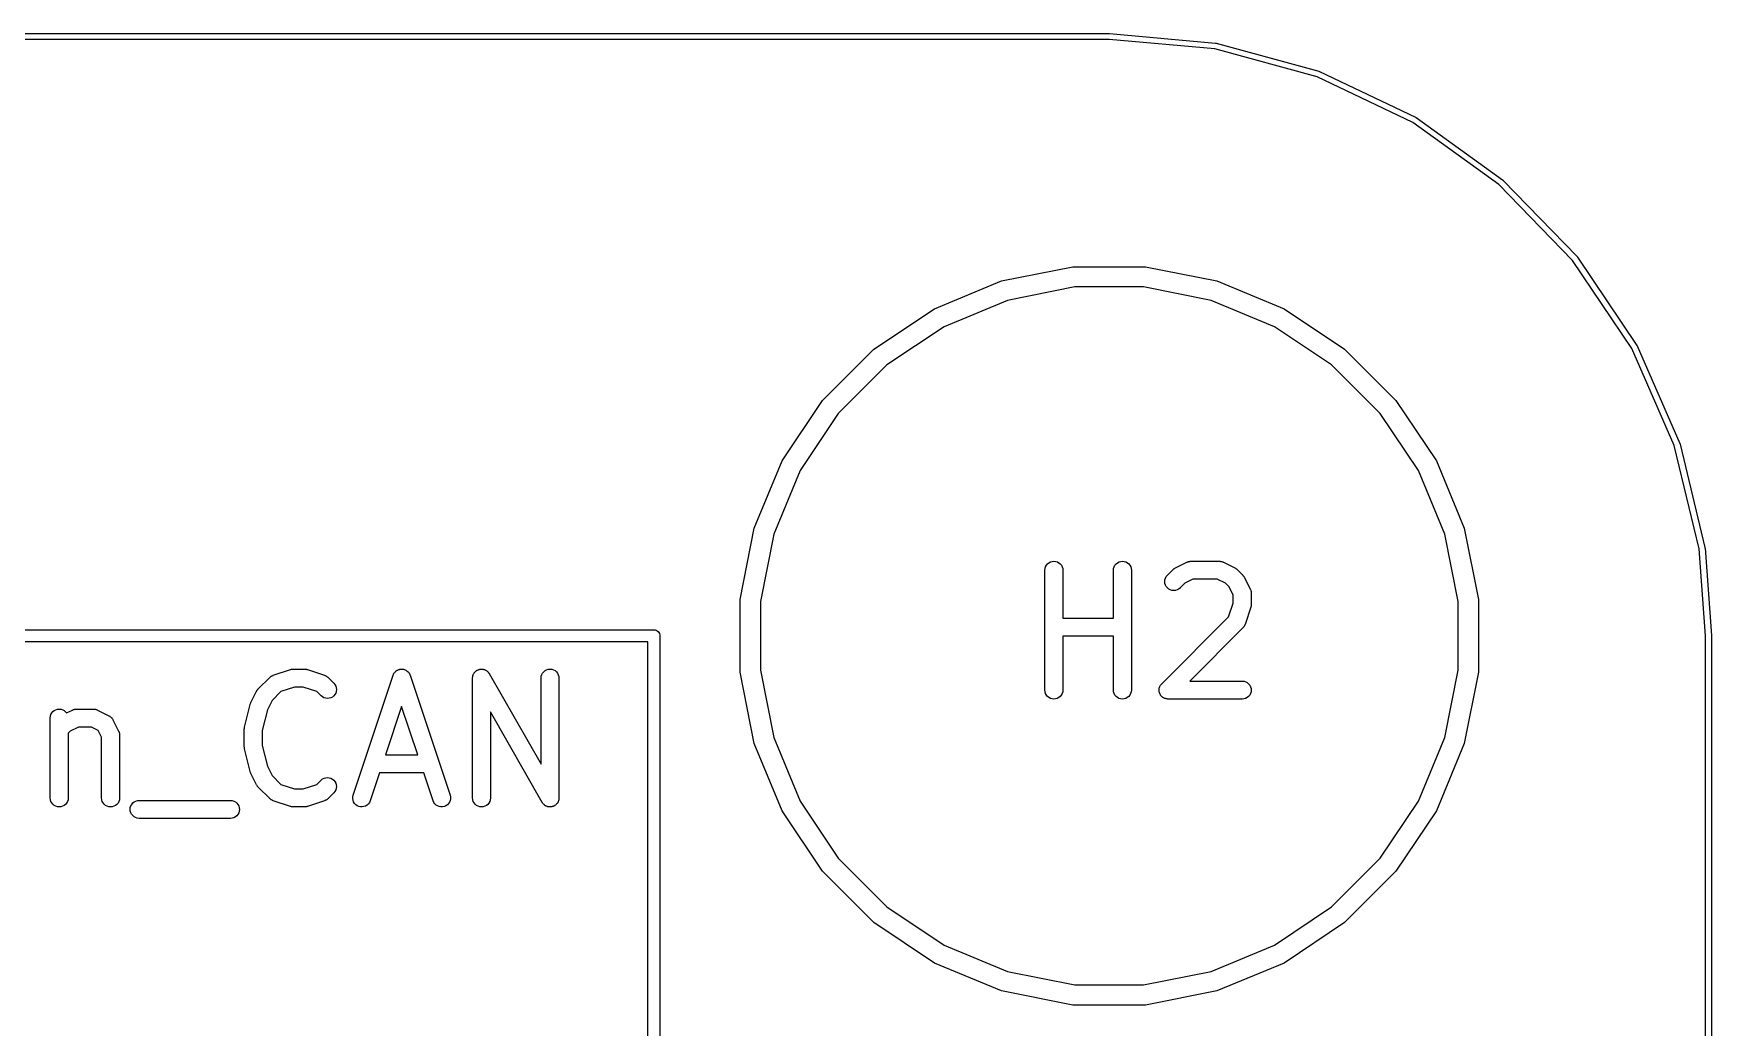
# Model space of a CAD drawing. Extents: x 39.2 to 71.6, y -130.1 to -60.
# Drawn here: x 56.02 to 70.03, y -68.27 to -59.98 of the extents above; entities that cross this region are included whole.
import ezdxf

# ---------------------------------------------------------------- set-up
doc = ezdxf.new("R2010")
doc.units = 0
doc.layers.add('BLACK', color=7, linetype='CONTINUOUS')

msp = doc.modelspace()

# ---------------------------------------------------------------- linework, layer by layer
at = {"layer": 'BLACK', "linetype": 'CONTINUOUS'}
for p, q in [((44.9988, -59.975), (65.0012, -59.975)), ((64.9989, -60.025), (45.0009, -60.025)), ((65.881, -60.1037), (64.9989, -60.025)), ((65.0012, -59.975), (65.0022, -59.9751)), ((65.0022, -59.9751), (65.8876, -60.0541)), ((65.8876, -60.0541), (65.8876, -60.0541)), ((65.8876, -60.0541), (65.8877, -60.0541)), ((65.8877, -60.0541), (65.8905, -60.0545)), ((65.8905, -60.0545), (65.8912, -60.0548)), ((65.8912, -60.0548), (65.892, -60.0549)), ((65.892, -60.0549), (66.7495, -60.2895)), ((66.7341, -60.3371), (65.881, -60.1037)), ((67.5324, -60.7179), (66.7341, -60.3371)), ((66.7495, -60.2895), (66.7495, -60.2895)), ((66.7495, -60.2895), (66.7495, -60.2895)), ((66.7495, -60.2895), (66.7522, -60.2904)), ((66.7522, -60.2904), (66.7529, -60.2907)), ((66.7529, -60.2907), (66.7536, -60.291)), ((66.7536, -60.291), (67.556, -60.6737)), ((68.2507, -61.234), (67.5324, -60.7179)), ((67.556, -60.6737), (67.5585, -60.6751)), ((67.5585, -60.6751), (67.5591, -60.6756)), ((67.5591, -60.6756), (67.5598, -60.676)), ((67.5598, -60.676), (68.2817, -61.1947)), ((68.8662, -61.8692), (68.2507, -61.234)), ((68.2817, -61.1947), (68.2817, -61.1947)), ((68.2817, -61.1947), (68.2817, -61.1947)), ((68.2817, -61.1947), (68.2839, -61.1965)), ((68.2839, -61.1965), (68.2845, -61.1971)), ((68.2845, -61.1971), (68.2851, -61.1976)), ((68.2851, -61.1976), (68.9037, -61.836)), ((69.3595, -62.6033), (68.8662, -61.8692)), ((68.9037, -61.836), (68.9056, -61.8382)), ((68.9056, -61.8382), (68.906, -61.8388)), ((68.906, -61.8388), (68.9065, -61.8395)), ((68.9065, -61.8395), (69.4023, -62.5773)), ((64.1016, -62.0383), (64.6966, -61.9199)), ((64.6966, -61.9199), (65.3034, -61.9199)), ((65.3034, -61.9199), (65.8984, -62.0383)), ((63.541, -62.2705), (64.1016, -62.0383)), ((64.7133, -62.0891), (64.1509, -62.2009)), ((65.2867, -62.0891), (64.7133, -62.0891)), ((65.8491, -62.2009), (65.2867, -62.0891)), ((65.8984, -62.0383), (66.459, -62.2705)), ((63.0366, -62.6075), (63.541, -62.2705)), ((64.1509, -62.2009), (63.6212, -62.4204)), ((66.3788, -62.4204), (65.8491, -62.2009)), ((66.459, -62.2705), (66.9634, -62.6075)), ((63.6212, -62.4204), (63.1444, -62.7389)), ((66.8556, -62.7389), (66.3788, -62.4204)), ((69.4023, -62.5773), (69.4037, -62.5798)), ((69.4037, -62.5798), (69.404, -62.5805)), ((69.404, -62.5805), (69.4044, -62.5812)), ((69.4044, -62.5812), (69.7617, -63.3951)), ((62.6075, -63.0366), (63.0366, -62.6075)), ((66.9634, -62.6075), (67.3925, -63.0366)), ((69.7151, -63.4132), (69.3595, -62.6033)), ((63.1444, -62.7389), (62.7389, -63.1444)), ((67.2611, -63.1444), (66.8556, -62.7389)), ((62.2705, -63.541), (62.6075, -63.0366)), ((62.7389, -63.1444), (62.4204, -63.6212)), ((67.5796, -63.6212), (67.2611, -63.1444)), ((67.3925, -63.0366), (67.7295, -63.541)), ((69.9216, -64.2734), (69.7151, -63.4132)), ((69.7617, -63.3951), (69.7617, -63.3952)), ((69.7617, -63.3952), (69.7617, -63.3952)), ((69.7617, -63.3952), (69.7627, -63.3979)), ((69.7627, -63.3979), (69.7629, -63.3986)), ((69.7629, -63.3986), (69.7632, -63.3994)), ((69.7632, -63.3994), (69.9707, -64.2637)), ((62.0383, -64.1016), (62.2705, -63.541)), ((67.7295, -63.541), (67.9617, -64.1016)), ((62.4204, -63.6212), (62.2009, -64.1509)), ((67.799, -64.1509), (67.5796, -63.6212)), ((61.9199, -64.6966), (62.0383, -64.1016)), ((67.9617, -64.1016), (68.0801, -64.6966)), ((62.2009, -64.1509), (62.0891, -64.7133)), ((67.9109, -64.7133), (67.799, -64.1509)), ((69.9707, -64.2637), (69.9712, -64.2666)), ((64.4762, -64.41), (64.4856, -64.3988)), ((64.4856, -64.3988), (64.497, -64.3896)), ((64.497, -64.3896), (64.51, -64.3828)), ((64.51, -64.3828), (64.524, -64.3787)), ((64.524, -64.3787), (64.5386, -64.3774)), ((64.5386, -64.3774), (64.5532, -64.3789)), ((64.5532, -64.3789), (64.5672, -64.3832)), ((64.5672, -64.3832), (64.58, -64.3902)), ((64.58, -64.3902), (64.5913, -64.3995)), ((64.5913, -64.3995), (64.6006, -64.4109)), ((65.0476, -64.41), (65.057, -64.3988)), ((65.057, -64.3988), (65.0685, -64.3896)), ((65.0685, -64.3896), (65.0814, -64.3828)), ((65.0814, -64.3828), (65.0955, -64.3787)), ((65.0955, -64.3787), (65.11, -64.3774)), ((65.11, -64.3774), (65.1246, -64.3789)), ((65.1246, -64.3789), (65.1386, -64.3832)), ((65.1386, -64.3832), (65.1515, -64.3902)), ((65.1515, -64.3902), (65.1627, -64.3995)), ((65.1627, -64.3995), (65.172, -64.4109)), ((65.5522, -64.4329), (65.6474, -64.3853)), ((65.6474, -64.3853), (65.6483, -64.3848)), ((65.6483, -64.3848), (65.6504, -64.3841)), ((65.6504, -64.3841), (65.6524, -64.383)), ((65.6524, -64.383), (65.6573, -64.3816)), ((65.6573, -64.3816), (65.6621, -64.3798)), ((65.6621, -64.3798), (65.6643, -64.3794)), ((65.6643, -64.3794), (65.6664, -64.3788)), ((65.6664, -64.3788), (65.6715, -64.3783)), ((65.6715, -64.3783), (65.6765, -64.3775)), ((65.6765, -64.3775), (65.6788, -64.3776)), ((65.6788, -64.3776), (65.681, -64.3774)), ((65.681, -64.3774), (65.919, -64.3774)), ((65.919, -64.3774), (65.9201, -64.3774)), ((65.9201, -64.3774), (65.9223, -64.3776)), ((65.9223, -64.3776), (65.9245, -64.3776)), ((65.9245, -64.3776), (65.9296, -64.3784)), ((65.9296, -64.3784), (65.9346, -64.379)), ((65.9346, -64.379), (65.9367, -64.3797)), ((65.9367, -64.3797), (65.9389, -64.3801)), ((65.9389, -64.3801), (65.9437, -64.3819)), ((65.9437, -64.3819), (65.9486, -64.3834)), ((65.9486, -64.3834), (65.9505, -64.3845)), ((65.9505, -64.3845), (65.9526, -64.3853)), ((65.9526, -64.3853), (66.0478, -64.4329)), ((69.975, -65.0009), (69.9216, -64.2734)), ((69.9712, -64.2666), (69.9712, -64.2672)), ((69.9712, -64.2672), (69.9713, -64.2678)), ((69.9713, -64.2678), (70.0249, -64.9979)), ((64.4631, -64.4513), (64.4647, -64.4368)), ((64.4631, -64.4524), (64.4631, -64.4513)), ((64.4631, -65.4524), (64.4631, -64.4524)), ((64.4647, -64.4368), (64.4692, -64.4228)), ((64.4692, -64.4228), (64.4762, -64.41)), ((64.6006, -64.4109), (64.6074, -64.4238)), ((64.6074, -64.4238), (64.6117, -64.4378)), ((64.6117, -64.4378), (64.6131, -64.4524)), ((64.6131, -64.4524), (64.6131, -64.8536)), ((65.0345, -64.4513), (65.0362, -64.4368)), ((65.0345, -64.4524), (65.0345, -64.4513)), ((65.0345, -64.8536), (65.0345, -64.4524)), ((65.0362, -64.4368), (65.0406, -64.4228)), ((65.0406, -64.4228), (65.0476, -64.41)), ((65.172, -64.4109), (65.1789, -64.4238)), ((65.1789, -64.4238), (65.1831, -64.4378)), ((65.1831, -64.4378), (65.1845, -64.4524)), ((65.1845, -64.4524), (65.1845, -65.4524)), ((65.4631, -64.5474), (65.4646, -64.5328)), ((65.4646, -64.5328), (65.4689, -64.5188)), ((65.4689, -64.5188), (65.4758, -64.5059)), ((65.4758, -64.5059), (65.4851, -64.4946)), ((65.4851, -64.4946), (65.5327, -64.447)), ((65.5327, -64.447), (65.5334, -64.4462)), ((65.5334, -64.4462), (65.5367, -64.4436)), ((65.5367, -64.4436), (65.5398, -64.4407)), ((65.5398, -64.4407), (65.5424, -64.439)), ((65.5424, -64.439), (65.5449, -64.4371)), ((65.5449, -64.4371), (65.5486, -64.4352)), ((65.5486, -64.4352), (65.5522, -64.4329)), ((65.6987, -64.5274), (65.6301, -64.5616)), ((65.9013, -64.5274), (65.6987, -64.5274)), ((65.9699, -64.5616), (65.9013, -64.5274)), ((66.0478, -64.4329), (66.0488, -64.4334)), ((66.0488, -64.4334), (66.0523, -64.4357)), ((66.0523, -64.4357), (66.056, -64.4377)), ((66.056, -64.4377), (66.0584, -64.4397)), ((66.0584, -64.4397), (66.061, -64.4414)), ((66.061, -64.4414), (66.0641, -64.4443)), ((66.0641, -64.4443), (66.0673, -64.447)), ((66.0673, -64.447), (66.1149, -64.4946)), ((66.1149, -64.4946), (66.1157, -64.4953)), ((66.1157, -64.4953), (66.1183, -64.4986)), ((66.1183, -64.4986), (66.1212, -64.5017)), ((66.1212, -64.5017), (66.1229, -64.5043)), ((66.1229, -64.5043), (66.1248, -64.5068)), ((66.1248, -64.5068), (66.1267, -64.5105)), ((66.1267, -64.5105), (66.129, -64.5141)), ((66.129, -64.5141), (66.1766, -64.6093)), ((65.4645, -64.5619), (65.4631, -64.5474)), ((65.4687, -64.576), (65.4645, -64.5619)), ((65.4755, -64.5889), (65.4687, -64.576)), ((65.4847, -64.6003), (65.4755, -64.5889)), ((65.4959, -64.6097), (65.4847, -64.6003)), ((65.5088, -64.6167), (65.4959, -64.6097)), ((65.5228, -64.621), (65.5088, -64.6167)), ((65.5373, -64.6226), (65.5228, -64.621)), ((65.5519, -64.6213), (65.5373, -64.6226)), ((65.5659, -64.6173), (65.5519, -64.6213)), ((65.5789, -64.6105), (65.5659, -64.6173)), ((65.5904, -64.6014), (65.5789, -64.6105)), ((65.5911, -64.6007), (65.5904, -64.6014)), ((65.6301, -64.5616), (65.5911, -64.6007)), ((66.0003, -64.592), (65.9699, -64.5616)), ((66.0345, -64.6606), (66.0003, -64.592)), ((66.0345, -64.7259), (66.0345, -64.6606)), ((66.1766, -64.6093), (66.1771, -64.6103)), ((66.1771, -64.6103), (66.1778, -64.6123)), ((66.1778, -64.6123), (66.1789, -64.6143)), ((66.1789, -64.6143), (66.1803, -64.6192)), ((66.1803, -64.6192), (66.1821, -64.624)), ((66.1821, -64.624), (66.1825, -64.6262)), ((66.1825, -64.6262), (66.1831, -64.6283)), ((66.1831, -64.6283), (66.1836, -64.6334)), ((66.1836, -64.6334), (66.1844, -64.6385)), ((66.1844, -64.6385), (66.1843, -64.6407)), ((66.1843, -64.6407), (66.1845, -64.6429)), ((66.1845, -64.6429), (66.1845, -64.7381)), ((61.9199, -65.3034), (61.9199, -64.6966)), ((62.0891, -64.7133), (62.0891, -65.2867)), ((65.9964, -64.8404), (66.0345, -64.7259)), ((66.1807, -64.7618), (66.1331, -64.9047)), ((66.1816, -64.7577), (66.1807, -64.7618)), ((66.1829, -64.7537), (66.1816, -64.7577)), ((66.1832, -64.7506), (66.1829, -64.7537)), ((66.1839, -64.7475), (66.1832, -64.7506)), ((66.184, -64.7433), (66.1839, -64.7475)), ((66.1845, -64.7391), (66.184, -64.7433)), ((66.1845, -64.7381), (66.1845, -64.7391)), ((67.9109, -65.2867), (67.9109, -64.7133)), ((68.0801, -64.6966), (68.0801, -65.3034)), ((48.8024, -64.95), (61.1976, -64.95)), ((61.1976, -64.95), (61.2, -64.9498)), ((61.2, -64.9498), (61.2024, -64.95)), ((61.2024, -64.95), (61.2098, -64.9507)), ((61.2098, -64.9507), (61.2192, -64.9536)), ((61.2192, -64.9536), (61.2279, -64.9582)), ((61.2279, -64.9582), (61.2355, -64.9645)), ((61.2355, -64.9645), (61.2418, -64.9721)), ((64.6131, -64.8536), (65.0345, -64.8536)), ((65.4374, -65.3993), (65.9964, -64.8404)), ((66.1149, -64.934), (65.6715, -65.3774)), ((66.1163, -64.9323), (66.1149, -64.934)), ((66.118, -64.9308), (66.1163, -64.9323)), ((66.121, -64.9266), (66.118, -64.9308)), ((66.1242, -64.9227), (66.121, -64.9266)), ((66.1253, -64.9207), (66.1242, -64.9227)), ((66.1266, -64.9189), (66.1253, -64.9207)), ((66.1287, -64.9143), (66.1266, -64.9189)), ((66.1311, -64.9098), (66.1287, -64.9143)), ((66.1318, -64.9077), (66.1311, -64.9098)), ((66.1327, -64.9057), (66.1318, -64.9077)), ((66.1331, -64.9047), (66.1327, -64.9057)), ((61.15, -65.05), (48.85, -65.05)), ((61.15, -70.6627), (61.15, -65.05)), ((61.2418, -64.9721), (61.2464, -64.9808)), ((61.2464, -64.9808), (61.2493, -64.9902)), ((61.2493, -64.9902), (61.2502, -65)), ((61.2502, -65), (61.25, -65.0024)), ((61.25, -65.0024), (61.25, -69.1275)), ((65.0345, -65.0036), (64.6131, -65.0036)), ((64.6131, -65.0036), (64.6131, -65.4524)), ((65.0345, -65.4524), (65.0345, -65.0036)), ((69.975, -79.175), (69.975, -65.0009)), ((70.0249, -64.9979), (70.025, -64.9988)), ((70.025, -64.9988), (70.025, -79.1988)), ((57.8993, -65.4422), (57.9946, -65.347)), ((57.9946, -65.347), (57.9953, -65.3462)), ((57.9953, -65.3462), (57.9971, -65.3449)), ((57.9971, -65.3449), (57.9986, -65.3433)), ((57.9986, -65.3433), (58.0028, -65.3403)), ((58.0028, -65.3403), (58.0068, -65.3371)), ((58.0068, -65.3371), (58.0087, -65.3361)), ((58.0087, -65.3361), (58.0105, -65.3348)), ((58.0105, -65.3348), (58.0152, -65.3327)), ((58.0152, -65.3327), (58.0198, -65.3304)), ((58.0198, -65.3304), (58.0219, -65.3297)), ((58.0219, -65.3297), (58.0239, -65.3288)), ((58.0239, -65.3288), (58.1668, -65.2812)), ((58.1668, -65.2812), (58.1678, -65.2809)), ((58.1678, -65.2809), (58.1719, -65.28)), ((58.1719, -65.28), (58.1759, -65.2788)), ((58.1759, -65.2788), (58.179, -65.2785)), ((58.179, -65.2785), (58.1821, -65.2779)), ((58.1821, -65.2779), (58.1863, -65.2778)), ((58.1863, -65.2778), (58.1905, -65.2774)), ((58.1905, -65.2774), (58.2857, -65.2774)), ((58.2857, -65.2774), (58.2868, -65.2774)), ((58.2868, -65.2774), (58.2909, -65.2779)), ((58.2909, -65.2779), (58.2952, -65.278)), ((58.2952, -65.278), (58.2982, -65.2787)), ((58.2982, -65.2787), (58.3013, -65.279)), ((58.3013, -65.279), (58.3053, -65.2803)), ((58.3053, -65.2803), (58.3094, -65.2812)), ((58.3094, -65.2812), (58.4523, -65.3288)), ((58.4523, -65.3288), (58.4533, -65.3292)), ((58.4533, -65.3292), (58.4553, -65.3301)), ((58.4553, -65.3301), (58.4574, -65.3308)), ((58.4574, -65.3308), (58.4619, -65.3332)), ((58.4619, -65.3332), (58.4666, -65.3353)), ((58.4666, -65.3353), (58.4683, -65.3366)), ((58.4683, -65.3366), (58.4703, -65.3377)), ((58.4703, -65.3377), (58.4743, -65.3409)), ((58.4743, -65.3409), (58.4784, -65.3439)), ((58.4784, -65.3439), (58.4799, -65.3456)), ((58.4799, -65.3456), (58.4816, -65.347)), ((58.4816, -65.347), (58.5292, -65.3946)), ((58.6908, -66.3287), (59.0241, -65.3287)), ((59.0241, -65.3287), (59.0244, -65.3277)), ((59.0244, -65.3277), (59.0266, -65.323)), ((59.0266, -65.323), (59.0285, -65.3181)), ((59.0285, -65.3181), (59.0297, -65.3163)), ((59.0297, -65.3163), (59.0306, -65.3144)), ((59.0306, -65.3144), (59.0336, -65.3102)), ((59.0336, -65.3102), (59.0364, -65.3058)), ((59.0364, -65.3058), (59.0379, -65.3043)), ((59.0379, -65.3043), (59.0392, -65.3026)), ((59.0392, -65.3026), (59.043, -65.299)), ((59.043, -65.299), (59.0466, -65.2953)), ((59.0466, -65.2953), (59.0483, -65.2941)), ((59.0483, -65.2941), (59.0499, -65.2926)), ((59.0499, -65.2926), (59.0544, -65.2899)), ((59.0544, -65.2899), (59.0586, -65.2869)), ((59.0586, -65.2869), (59.0606, -65.2861)), ((59.0606, -65.2861), (59.0624, -65.285)), ((59.0624, -65.285), (59.0673, -65.2831)), ((59.0673, -65.2831), (59.072, -65.2811)), ((59.072, -65.2811), (59.0741, -65.2806)), ((59.0741, -65.2806), (59.0761, -65.2799)), ((59.0761, -65.2799), (59.0812, -65.279)), ((59.0812, -65.279), (59.0863, -65.2779)), ((59.0863, -65.2779), (59.0885, -65.2779)), ((59.0885, -65.2779), (59.0906, -65.2775)), ((59.0906, -65.2775), (59.0958, -65.2777)), ((59.0958, -65.2777), (59.1009, -65.2776)), ((59.1009, -65.2776), (59.1031, -65.278)), ((59.1031, -65.278), (59.1052, -65.278)), ((59.1052, -65.278), (59.1103, -65.2792)), ((59.1103, -65.2792), (59.1154, -65.2801)), ((59.1154, -65.2801), (59.1174, -65.2809)), ((59.1174, -65.2809), (59.1195, -65.2814)), ((59.1195, -65.2814), (59.1242, -65.2835)), ((59.1242, -65.2835), (59.129, -65.2854)), ((59.129, -65.2854), (59.1308, -65.2866)), ((59.1308, -65.2866), (59.1328, -65.2875)), ((59.1328, -65.2875), (59.137, -65.2905)), ((59.137, -65.2905), (59.1414, -65.2933)), ((59.1414, -65.2933), (59.1429, -65.2947)), ((59.1429, -65.2947), (59.1447, -65.296)), ((59.1447, -65.296), (59.1482, -65.2998)), ((59.1482, -65.2998), (59.152, -65.3033)), ((59.152, -65.3033), (59.1532, -65.3051)), ((59.1532, -65.3051), (59.1547, -65.3067)), ((59.1547, -65.3067), (59.1574, -65.311)), ((59.1574, -65.311), (59.1604, -65.3153)), ((59.1604, -65.3153), (59.1613, -65.3173)), ((59.1613, -65.3173), (59.1624, -65.3191)), ((59.1624, -65.3191), (59.1643, -65.3239)), ((59.1643, -65.3239), (59.1664, -65.3287)), ((59.1664, -65.3287), (59.4997, -66.3287)), ((59.6869, -65.3513), (59.6872, -65.3488)), ((59.6869, -65.3524), (59.6869, -65.3513)), ((59.6869, -66.3524), (59.6869, -65.3524)), ((59.6872, -65.3463), (59.688, -65.3416)), ((59.6872, -65.3488), (59.6872, -65.3463)), ((59.688, -65.3416), (59.6885, -65.3368)), ((59.6885, -65.3368), (59.6893, -65.3344)), ((59.6893, -65.3344), (59.6898, -65.3319)), ((59.6898, -65.3319), (59.6915, -65.3274)), ((59.6915, -65.3274), (59.693, -65.3228)), ((59.693, -65.3228), (59.6942, -65.3206)), ((59.6942, -65.3206), (59.6951, -65.3183)), ((59.6951, -65.3183), (59.6977, -65.3142)), ((59.6977, -65.3142), (59.7, -65.31)), ((59.7, -65.31), (59.7016, -65.3081)), ((59.7016, -65.3081), (59.703, -65.3059)), ((59.703, -65.3059), (59.7063, -65.3025)), ((59.7063, -65.3025), (59.7094, -65.2988)), ((59.7094, -65.2988), (59.7114, -65.2972)), ((59.7114, -65.2972), (59.7131, -65.2954)), ((59.7131, -65.2954), (59.7171, -65.2926)), ((59.7171, -65.2926), (59.7208, -65.2896)), ((59.7208, -65.2896), (59.7231, -65.2885)), ((59.7231, -65.2885), (59.7251, -65.287)), ((59.7251, -65.287), (59.7295, -65.2851)), ((59.7295, -65.2851), (59.7338, -65.2828)), ((59.7338, -65.2828), (59.7362, -65.2821)), ((59.7362, -65.2821), (59.7385, -65.2811)), ((59.7385, -65.2811), (59.7432, -65.2801)), ((59.7432, -65.2801), (59.7478, -65.2787)), ((59.7478, -65.2787), (59.7504, -65.2785)), ((59.7504, -65.2785), (59.7528, -65.2779)), ((59.7528, -65.2779), (59.7576, -65.2778)), ((59.7576, -65.2778), (59.7624, -65.2774)), ((59.7624, -65.2774), (59.7649, -65.2776)), ((59.7649, -65.2776), (59.7675, -65.2776)), ((59.7675, -65.2776), (59.7722, -65.2784)), ((59.7722, -65.2784), (59.777, -65.2789)), ((59.777, -65.2789), (59.7794, -65.2797)), ((59.7794, -65.2797), (59.7819, -65.2801)), ((59.7819, -65.2801), (59.7864, -65.2818)), ((59.7864, -65.2818), (59.791, -65.2832)), ((59.791, -65.2832), (59.7932, -65.2844)), ((59.7932, -65.2844), (59.7956, -65.2854)), ((59.7956, -65.2854), (59.7996, -65.2879)), ((59.7996, -65.2879), (59.8038, -65.2902)), ((59.8038, -65.2902), (59.8058, -65.2918)), ((59.8058, -65.2918), (59.8079, -65.2932)), ((59.8079, -65.2932), (59.8114, -65.2965)), ((59.8114, -65.2965), (59.8151, -65.2995)), ((59.8151, -65.2995), (59.8167, -65.3015)), ((59.8167, -65.3015), (59.8186, -65.3032)), ((59.8186, -65.3032), (59.8213, -65.3072)), ((59.8213, -65.3072), (59.8244, -65.3109)), ((59.8244, -65.3109), (59.8256, -65.3131)), ((59.8256, -65.3131), (59.827, -65.3152)), ((59.827, -65.3152), (60.2583, -66.07)), ((60.2583, -65.3513), (60.26, -65.3368)), ((60.2583, -65.3524), (60.2583, -65.3513)), ((60.2583, -66.07), (60.2583, -65.3524)), ((60.26, -65.3368), (60.2644, -65.3228)), ((60.2644, -65.3228), (60.2714, -65.31)), ((60.2714, -65.31), (60.2809, -65.2988)), ((60.2809, -65.2988), (60.2923, -65.2896)), ((60.2923, -65.2896), (60.3052, -65.2828)), ((60.3052, -65.2828), (60.3193, -65.2787)), ((60.3193, -65.2787), (60.3339, -65.2774)), ((60.3339, -65.2774), (60.3484, -65.2789)), ((60.3484, -65.2789), (60.3624, -65.2832)), ((60.3624, -65.2832), (60.3753, -65.2902)), ((60.3753, -65.2902), (60.3866, -65.2995)), ((60.3866, -65.2995), (60.3958, -65.3109)), ((60.3958, -65.3109), (60.4027, -65.3238)), ((60.4027, -65.3238), (60.4069, -65.3378)), ((60.4069, -65.3378), (60.4083, -65.3524)), ((60.4083, -65.3524), (60.4083, -66.3524)), ((62.0383, -65.8984), (61.9199, -65.3034)), ((62.0891, -65.2867), (62.2009, -65.8491)), ((65.6715, -65.3774), (66.1095, -65.3774)), ((66.1095, -65.3774), (66.1106, -65.3774)), ((66.1106, -65.3774), (66.1251, -65.379)), ((66.1251, -65.379), (66.1391, -65.3834)), ((66.1391, -65.3834), (66.1519, -65.3905)), ((67.799, -65.8491), (67.9109, -65.2867)), ((68.0801, -65.3034), (67.9617, -65.8984)), ((57.8377, -65.5569), (57.8853, -65.4617)), ((57.8853, -65.4617), (57.8858, -65.4608)), ((57.8858, -65.4608), (57.8881, -65.4572)), ((57.8881, -65.4572), (57.8901, -65.4535)), ((57.8901, -65.4535), (57.892, -65.4511)), ((57.892, -65.4511), (57.8937, -65.4485)), ((57.8937, -65.4485), (57.8967, -65.4455)), ((57.8967, -65.4455), (57.8993, -65.4422)), ((58.0881, -65.4656), (58.014, -65.5397)), ((58.2026, -65.4274), (58.0881, -65.4656)), ((58.2735, -65.4274), (58.2026, -65.4274)), ((58.3881, -65.4656), (58.2735, -65.4274)), ((58.4232, -65.5007), (58.3881, -65.4656)), ((58.4345, -65.5099), (58.4232, -65.5007)), ((58.4474, -65.5169), (58.4345, -65.5099)), ((58.4614, -65.5211), (58.4474, -65.5169)), ((58.4759, -65.5226), (58.4614, -65.5211)), ((58.4905, -65.5212), (58.4759, -65.5226)), ((58.5045, -65.5171), (58.4905, -65.5212)), ((58.5175, -65.5102), (58.5045, -65.5171)), ((58.5289, -65.501), (58.5175, -65.5102)), ((58.5382, -65.4898), (58.5289, -65.501)), ((58.5292, -65.3946), (58.53, -65.3953)), ((58.53, -65.3953), (58.5391, -65.4068)), ((58.5452, -65.4769), (58.5382, -65.4898)), ((58.5391, -65.4068), (58.5458, -65.4198)), ((58.5496, -65.463), (58.5452, -65.4769)), ((58.5458, -65.4198), (58.5499, -65.4338)), ((58.5512, -65.4484), (58.5496, -65.463)), ((58.5499, -65.4338), (58.5512, -65.4484)), ((64.4645, -65.4669), (64.4631, -65.4524)), ((64.4688, -65.481), (64.4645, -65.4669)), ((64.4756, -65.4939), (64.4688, -65.481)), ((64.4849, -65.5052), (64.4756, -65.4939)), ((64.4962, -65.5146), (64.4849, -65.5052)), ((64.509, -65.5215), (64.4962, -65.5146)), ((64.523, -65.5258), (64.509, -65.5215)), ((64.5662, -65.5219), (64.5521, -65.5261)), ((64.5792, -65.5151), (64.5662, -65.5219)), ((64.5906, -65.506), (64.5792, -65.5151)), ((64.6, -65.4948), (64.5906, -65.506)), ((64.607, -65.4819), (64.6, -65.4948)), ((64.6115, -65.468), (64.607, -65.4819)), ((64.6131, -65.4534), (64.6115, -65.468)), ((64.6131, -65.4524), (64.6131, -65.4534)), ((65.036, -65.4669), (65.0345, -65.4524)), ((65.0402, -65.481), (65.036, -65.4669)), ((65.0471, -65.4939), (65.0402, -65.481)), ((65.0563, -65.5052), (65.0471, -65.4939)), ((65.0676, -65.5146), (65.0563, -65.5052)), ((65.0805, -65.5215), (65.0676, -65.5146)), ((65.0944, -65.5258), (65.0805, -65.5215)), ((65.1376, -65.5219), (65.1236, -65.5261)), ((65.1506, -65.5151), (65.1376, -65.5219)), ((65.162, -65.506), (65.1506, -65.5151)), ((65.1714, -65.4948), (65.162, -65.506)), ((65.1785, -65.4819), (65.1714, -65.4948)), ((65.1829, -65.468), (65.1785, -65.4819)), ((65.1845, -65.4534), (65.1829, -65.468)), ((65.1845, -65.4524), (65.1845, -65.4534)), ((65.4155, -65.4519), (65.4162, -65.4448)), ((65.4155, -65.452), (65.4155, -65.4519)), ((65.4155, -65.4521), (65.4155, -65.452)), ((65.4162, -65.4593), (65.4155, -65.4521)), ((65.4162, -65.4448), (65.417, -65.4376)), ((65.4168, -65.4664), (65.4162, -65.4593)), ((65.4168, -65.4666), (65.4168, -65.4664)), ((65.4169, -65.4667), (65.4168, -65.4666)), ((65.4189, -65.4736), (65.4169, -65.4667)), ((65.417, -65.4373), (65.4192, -65.4304)), ((65.417, -65.4374), (65.417, -65.4373)), ((65.417, -65.4376), (65.417, -65.4374)), ((65.4209, -65.4805), (65.4189, -65.4736)), ((65.4192, -65.4304), (65.4212, -65.4236)), ((65.421, -65.4806), (65.4209, -65.4805)), ((65.421, -65.4807), (65.421, -65.4806)), ((65.4245, -65.4873), (65.421, -65.4807)), ((65.4212, -65.4236), (65.4213, -65.4234)), ((65.4213, -65.4233), (65.4248, -65.417)), ((65.4213, -65.4234), (65.4213, -65.4233)), ((65.4277, -65.4934), (65.4245, -65.4873)), ((65.4248, -65.417), (65.4282, -65.4107)), ((65.4278, -65.4935), (65.4277, -65.4934)), ((65.4279, -65.4937), (65.4278, -65.4935)), ((65.4324, -65.4993), (65.4279, -65.4937)), ((65.4282, -65.4106), (65.4283, -65.4104)), ((65.4282, -65.4107), (65.4282, -65.4106)), ((65.4283, -65.4104), (65.4329, -65.4049)), ((65.4369, -65.5049), (65.4324, -65.4993)), ((65.4329, -65.4049), (65.4374, -65.3993)), ((65.437, -65.5049), (65.4369, -65.5049)), ((65.4371, -65.505), (65.437, -65.5049)), ((65.4425, -65.5095), (65.4371, -65.505)), ((65.4481, -65.5143), (65.4425, -65.5095)), ((65.4482, -65.5143), (65.4481, -65.5143)), ((65.4483, -65.5144), (65.4482, -65.5143)), ((65.4546, -65.5178), (65.4483, -65.5144)), ((65.4609, -65.5213), (65.4546, -65.5178)), ((65.4611, -65.5214), (65.4609, -65.5213)), ((65.4612, -65.5214), (65.4611, -65.5214)), ((65.4681, -65.5236), (65.4612, -65.5214)), ((65.4749, -65.5257), (65.4681, -65.5236)), ((66.1381, -65.5217), (66.1241, -65.526)), ((66.151, -65.5148), (66.1381, -65.5217)), ((66.1624, -65.5056), (66.151, -65.5148)), ((66.1519, -65.3905), (66.1631, -65.3999)), ((66.1717, -65.4943), (66.1624, -65.5056)), ((66.1631, -65.3999), (66.1723, -65.4113)), ((66.1787, -65.4814), (66.1717, -65.4943)), ((66.1723, -65.4113), (66.1791, -65.4243)), ((66.183, -65.4675), (66.1787, -65.4814)), ((66.1791, -65.4243), (66.1832, -65.4383)), ((66.1845, -65.4529), (66.183, -65.4675)), ((66.1832, -65.4383), (66.1845, -65.4529)), ((56.1647, -65.6701), (56.1692, -65.6562)), ((56.1692, -65.6562), (56.1762, -65.6433)), ((56.1762, -65.6433), (56.1856, -65.6321)), ((56.1856, -65.6321), (56.197, -65.623)), ((56.197, -65.623), (56.21, -65.6162)), ((56.21, -65.6162), (56.224, -65.612)), ((56.224, -65.612), (56.2386, -65.6107)), ((56.2386, -65.6107), (56.2532, -65.6122)), ((56.2532, -65.6122), (56.2672, -65.6166)), ((56.2672, -65.6166), (56.28, -65.6235)), ((56.28, -65.6235), (56.2913, -65.6329)), ((56.2913, -65.6329), (56.2993, -65.6427)), ((56.2993, -65.6427), (56.3474, -65.6186)), ((56.3474, -65.6186), (56.3483, -65.6182)), ((56.3483, -65.6182), (56.3504, -65.6174)), ((56.3504, -65.6174), (56.3524, -65.6164)), ((56.3524, -65.6164), (56.3573, -65.6149)), ((56.3573, -65.6149), (56.3621, -65.6131)), ((56.3621, -65.6131), (56.3643, -65.6128)), ((56.3643, -65.6128), (56.3664, -65.6121)), ((56.3664, -65.6121), (56.3715, -65.6116)), ((56.3715, -65.6116), (56.3765, -65.6108)), ((56.3765, -65.6108), (56.3788, -65.6109)), ((56.3788, -65.6109), (56.381, -65.6107)), ((56.381, -65.6107), (56.5238, -65.6107)), ((56.5238, -65.6107), (56.5249, -65.6107)), ((56.5249, -65.6107), (56.5271, -65.611)), ((56.5271, -65.611), (56.5293, -65.6109)), ((56.5293, -65.6109), (56.5343, -65.6118)), ((56.5343, -65.6118), (56.5394, -65.6124)), ((56.5394, -65.6124), (56.5415, -65.613)), ((56.5415, -65.613), (56.5437, -65.6134)), ((56.5437, -65.6134), (56.5485, -65.6152)), ((56.5485, -65.6152), (56.5534, -65.6168)), ((56.5534, -65.6168), (56.5553, -65.6178)), ((56.5553, -65.6178), (56.5573, -65.6186)), ((56.5573, -65.6186), (56.6526, -65.6663)), ((57.7844, -65.7628), (57.832, -65.5723)), ((57.832, -65.5723), (57.8323, -65.5713)), ((57.8323, -65.5713), (57.8324, -65.5709)), ((57.8324, -65.5706), (57.8349, -65.5641)), ((57.8324, -65.5709), (57.8324, -65.5706)), ((57.8349, -65.5641), (57.8374, -65.5576)), ((57.8374, -65.5576), (57.8376, -65.5573)), ((57.8376, -65.5573), (57.8377, -65.5569)), ((57.9755, -65.6167), (57.9321, -65.7902)), ((58.014, -65.5397), (57.9755, -65.6167)), ((59.0952, -65.5896), (58.9612, -65.9917)), ((59.2293, -65.9917), (59.0952, -65.5896)), ((60.2682, -66.3896), (59.8369, -65.6348)), ((59.8369, -65.6348), (59.8369, -66.3524)), ((64.5376, -65.5274), (64.523, -65.5258)), ((64.5521, -65.5261), (64.5376, -65.5274)), ((65.109, -65.5274), (65.0944, -65.5258)), ((65.1236, -65.5261), (65.109, -65.5274)), ((65.475, -65.5258), (65.4749, -65.5257)), ((65.4751, -65.5258), (65.475, -65.5258)), ((65.4823, -65.5266), (65.4751, -65.5258)), ((65.4894, -65.5274), (65.4823, -65.5266)), ((65.4897, -65.5274), (65.4894, -65.5274)), ((65.4905, -65.5274), (65.4897, -65.5274)), ((65.4897, -65.5274), (65.4897, -65.5274)), ((65.4897, -65.5274), (65.4897, -65.5274)), ((66.1095, -65.5274), (65.4905, -65.5274)), ((66.1241, -65.526), (66.1095, -65.5274)), ((56.1631, -65.6847), (56.1647, -65.6701)), ((56.1631, -65.6857), (56.1631, -65.6847)), ((56.1631, -66.3524), (56.1631, -65.6857)), ((56.3301, -65.795), (56.3131, -65.812)), ((56.3987, -65.7607), (56.3301, -65.795)), ((56.5061, -65.7607), (56.3987, -65.7607)), ((56.5631, -65.7892), (56.5061, -65.7607)), ((56.5917, -65.8463), (56.5631, -65.7892)), ((56.6526, -65.6663), (56.6535, -65.6667)), ((56.6535, -65.6667), (56.6549, -65.6676)), ((56.6549, -65.6676), (56.6564, -65.6683)), ((56.6564, -65.6683), (56.661, -65.6716)), ((56.661, -65.6716), (56.6658, -65.6747)), ((56.6658, -65.6747), (56.667, -65.6758)), ((56.667, -65.6758), (56.6683, -65.6768)), ((56.6683, -65.6768), (56.6722, -65.6809)), ((56.6722, -65.6809), (56.6763, -65.6849)), ((56.6763, -65.6849), (56.6772, -65.6862)), ((56.6772, -65.6862), (56.6783, -65.6874)), ((56.6783, -65.6874), (56.6814, -65.6922)), ((56.6814, -65.6922), (56.6846, -65.6969)), ((56.6846, -65.6969), (56.6853, -65.6984)), ((56.6853, -65.6984), (56.6861, -65.6998)), ((56.6861, -65.6998), (56.7337, -65.795)), ((56.7337, -65.795), (56.7342, -65.796)), ((56.7342, -65.796), (56.735, -65.798)), ((56.735, -65.798), (56.736, -65.8)), ((56.736, -65.8), (56.7375, -65.8049)), ((56.7375, -65.8049), (56.7393, -65.8097)), ((57.7821, -65.7799), (57.7823, -65.7786)), ((57.7821, -65.781), (57.7821, -65.7799)), ((57.7821, -65.9238), (57.7821, -65.781)), ((57.7822, -65.7772), (57.7831, -65.7713)), ((57.7823, -65.7786), (57.7822, -65.7772)), ((57.7831, -65.7713), (57.7838, -65.7654)), ((57.7838, -65.7654), (57.7842, -65.7641)), ((57.7842, -65.7641), (57.7844, -65.7628)), ((57.9321, -65.7902), (57.9321, -65.9146)), ((56.3131, -65.812), (56.3131, -66.3524)), ((56.5917, -66.3524), (56.5917, -65.8463)), ((56.7393, -65.8097), (56.7396, -65.8119)), ((56.7396, -65.8119), (56.7402, -65.814)), ((56.7402, -65.814), (56.7407, -65.8191)), ((56.7407, -65.8191), (56.7415, -65.8242)), ((56.7415, -65.8242), (56.7415, -65.8264)), ((56.7415, -65.8264), (56.7417, -65.8286)), ((56.7417, -65.8286), (56.7417, -66.3524)), ((57.7823, -65.9251), (57.7821, -65.9238)), ((57.7822, -65.9265), (57.7823, -65.9251)), ((57.783, -65.9324), (57.7822, -65.9265)), ((57.7836, -65.9384), (57.783, -65.9324)), ((57.784, -65.9397), (57.7836, -65.9384)), ((57.7841, -65.941), (57.784, -65.9397)), ((57.7844, -65.942), (57.7841, -65.941)), ((57.832, -66.1325), (57.7844, -65.942)), ((57.9321, -65.9146), (57.9755, -66.0881)), ((62.2705, -66.459), (62.0383, -65.8984)), ((62.2009, -65.8491), (62.4204, -66.3788)), ((67.5796, -66.3788), (67.799, -65.8491)), ((67.9617, -65.8984), (67.7295, -66.459)), ((58.9612, -65.9917), (59.2293, -65.9917)), ((57.8321, -66.1328), (57.832, -66.1325)), ((57.8322, -66.1331), (57.8321, -66.1328)), ((57.8346, -66.1396), (57.8322, -66.1331)), ((57.8369, -66.1463), (57.8346, -66.1396)), ((57.8371, -66.1466), (57.8369, -66.1463)), ((57.8372, -66.1469), (57.8371, -66.1466)), ((57.8377, -66.1478), (57.8372, -66.1469)), ((57.8853, -66.2431), (57.8377, -66.1478)), ((57.9755, -66.0881), (58.014, -66.1651)), ((58.014, -66.1651), (58.0881, -66.2392)), ((58.3881, -66.2392), (58.4232, -66.2041)), ((58.4232, -66.2041), (58.4239, -66.2034)), ((58.4239, -66.2034), (58.4353, -66.1942)), ((58.4353, -66.1942), (58.4483, -66.1875)), ((58.4483, -66.1875), (58.4624, -66.1834)), ((58.4624, -66.1834), (58.477, -66.1821)), ((58.477, -66.1821), (58.4915, -66.1837)), ((58.4915, -66.1837), (58.5055, -66.1881)), ((58.5055, -66.1881), (58.5183, -66.1951)), ((58.5183, -66.1951), (58.5296, -66.2045)), ((58.5296, -66.2045), (58.5388, -66.2159)), ((58.5388, -66.2159), (58.5456, -66.2288)), ((58.9112, -66.1417), (58.8331, -66.3761)), ((59.2793, -66.1417), (58.9112, -66.1417)), ((59.3574, -66.3761), (59.2793, -66.1417)), ((56.1645, -66.3669), (56.1631, -66.3524)), ((56.3131, -66.3534), (56.3115, -66.368)), ((56.3131, -66.3524), (56.3131, -66.3534)), ((56.5931, -66.3669), (56.5917, -66.3524)), ((56.7417, -66.3534), (56.74, -66.368)), ((56.7417, -66.3524), (56.7417, -66.3534)), ((57.8875, -66.2466), (57.8853, -66.2431)), ((57.8895, -66.2504), (57.8875, -66.2466)), ((57.8914, -66.2528), (57.8895, -66.2504)), ((57.8931, -66.2555), (57.8914, -66.2528)), ((57.896, -66.2585), (57.8931, -66.2555)), ((57.8986, -66.2618), (57.896, -66.2585)), ((57.8993, -66.2626), (57.8986, -66.2618)), ((57.9946, -66.3578), (57.8993, -66.2626)), ((57.9963, -66.3592), (57.9946, -66.3578)), ((57.9978, -66.3608), (57.9963, -66.3592)), ((58.0019, -66.3638), (57.9978, -66.3608)), ((58.0059, -66.3671), (58.0019, -66.3638)), ((58.0881, -66.2392), (58.2026, -66.2774)), ((58.2026, -66.2774), (58.2735, -66.2774)), ((58.2735, -66.2774), (58.3881, -66.2392)), ((58.4734, -66.3645), (58.4694, -66.3677)), ((58.4776, -66.3615), (58.4734, -66.3645)), ((58.4791, -66.3599), (58.4776, -66.3615)), ((58.4809, -66.3585), (58.4791, -66.3599)), ((58.4816, -66.3578), (58.4809, -66.3585)), ((58.5292, -66.3102), (58.4816, -66.3578)), ((58.5385, -66.2989), (58.5292, -66.3102)), ((58.5454, -66.286), (58.5385, -66.2989)), ((58.5497, -66.272), (58.5454, -66.286)), ((58.5456, -66.2288), (58.5498, -66.2428)), ((58.5512, -66.2574), (58.5497, -66.272)), ((58.5498, -66.2428), (58.5512, -66.2574)), ((58.6871, -66.3576), (58.6875, -66.3429)), ((58.6895, -66.372), (58.6871, -66.3576)), ((58.6875, -66.3429), (58.6908, -66.3287)), ((59.4997, -66.3287), (59.5, -66.3297)), ((59.5, -66.3297), (59.5031, -66.344)), ((59.5033, -66.3586), (59.5007, -66.373)), ((59.5031, -66.344), (59.5033, -66.3586)), ((59.6883, -66.3669), (59.6869, -66.3524)), ((59.8369, -66.3534), (59.8353, -66.368)), ((59.8369, -66.3524), (59.8369, -66.3534)), ((60.4072, -66.3632), (60.4067, -66.368)), ((60.4081, -66.3585), (60.4072, -66.3632)), ((60.4083, -66.3534), (60.408, -66.3559)), ((60.408, -66.3559), (60.4081, -66.3585)), ((60.4083, -66.3524), (60.4083, -66.3534)), ((56.1688, -66.381), (56.1645, -66.3669)), ((56.1756, -66.3939), (56.1688, -66.381)), ((56.1849, -66.4052), (56.1756, -66.3939)), ((56.1962, -66.4146), (56.1849, -66.4052)), ((56.209, -66.4215), (56.1962, -66.4146)), ((56.223, -66.4258), (56.209, -66.4215)), ((56.2376, -66.4274), (56.223, -66.4258)), ((56.2521, -66.4261), (56.2376, -66.4274)), ((56.2662, -66.4219), (56.2521, -66.4261)), ((56.2792, -66.4151), (56.2662, -66.4219)), ((56.2906, -66.406), (56.2792, -66.4151)), ((56.3, -66.3948), (56.2906, -66.406)), ((56.307, -66.3819), (56.3, -66.3948)), ((56.3115, -66.368), (56.307, -66.3819)), ((56.5973, -66.381), (56.5931, -66.3669)), ((56.6042, -66.3939), (56.5973, -66.381)), ((56.6134, -66.4052), (56.6042, -66.3939)), ((56.6247, -66.4146), (56.6134, -66.4052)), ((56.6376, -66.4215), (56.6247, -66.4146)), ((56.6516, -66.4258), (56.6376, -66.4215)), ((56.6661, -66.4274), (56.6516, -66.4258)), ((56.6807, -66.4261), (56.6661, -66.4274)), ((56.6948, -66.4219), (56.6807, -66.4261)), ((56.7077, -66.4151), (56.6948, -66.4219)), ((56.7191, -66.406), (56.7077, -66.4151)), ((56.7285, -66.3948), (56.7191, -66.406)), ((56.7356, -66.3819), (56.7285, -66.3948)), ((56.74, -66.368), (56.7356, -66.3819)), ((56.8298, -66.4471), (56.8313, -66.4325)), ((56.8311, -66.4617), (56.8298, -66.4471)), ((56.8352, -66.4757), (56.8311, -66.4617)), ((56.8313, -66.4325), (56.8356, -66.4186)), ((56.842, -66.4887), (56.8352, -66.4757)), ((56.8356, -66.4186), (56.8426, -66.4057)), ((56.8512, -66.5001), (56.842, -66.4887)), ((56.8426, -66.4057), (56.8519, -66.3944)), ((56.8624, -66.5095), (56.8512, -66.5001)), ((56.8519, -66.3944), (56.8633, -66.3851)), ((56.8633, -66.3851), (56.8762, -66.3783)), ((56.8762, -66.3783), (56.8902, -66.374)), ((56.8902, -66.374), (56.9048, -66.3726)), ((56.9048, -66.3726), (57.6667, -66.3726)), ((57.6667, -66.3726), (57.6677, -66.3726)), ((57.6677, -66.3726), (57.6823, -66.3743)), ((57.6823, -66.3743), (57.6962, -66.3787)), ((57.6962, -66.3787), (57.709, -66.3857)), ((57.7195, -66.5008), (57.7082, -66.5101)), ((57.709, -66.3857), (57.7203, -66.3951)), ((57.7288, -66.4896), (57.7195, -66.5008)), ((57.7203, -66.3951), (57.7294, -66.4066)), ((57.7358, -66.4767), (57.7288, -66.4896)), ((57.7294, -66.4066), (57.7362, -66.4195)), ((57.7401, -66.4627), (57.7358, -66.4767)), ((57.7362, -66.4195), (57.7403, -66.4336)), ((57.7417, -66.4481), (57.7401, -66.4627)), ((57.7403, -66.4336), (57.7417, -66.4481)), ((58.0078, -66.3681), (58.0059, -66.3671)), ((58.0096, -66.3694), (58.0078, -66.3681)), ((58.0143, -66.3716), (58.0096, -66.3694)), ((58.0188, -66.374), (58.0143, -66.3716)), ((58.0209, -66.3746), (58.0188, -66.374)), ((58.0229, -66.3756), (58.0209, -66.3746)), ((58.0239, -66.3759), (58.0229, -66.3756)), ((58.1668, -66.4235), (58.0239, -66.3759)), ((58.1709, -66.4245), (58.1668, -66.4235)), ((58.1749, -66.4257), (58.1709, -66.4245)), ((58.178, -66.4261), (58.1749, -66.4257)), ((58.181, -66.4268), (58.178, -66.4261)), ((58.1852, -66.4269), (58.181, -66.4268)), ((58.1894, -66.4274), (58.1852, -66.4269)), ((58.1905, -66.4274), (58.1894, -66.4274)), ((58.2857, -66.4274), (58.1905, -66.4274)), ((58.2899, -66.427), (58.2857, -66.4274)), ((58.2941, -66.4269), (58.2899, -66.427)), ((58.2972, -66.4263), (58.2941, -66.4269)), ((58.3003, -66.426), (58.2972, -66.4263)), ((58.3043, -66.4247), (58.3003, -66.426)), ((58.3084, -66.4239), (58.3043, -66.4247)), ((58.3094, -66.4235), (58.3084, -66.4239)), ((58.4523, -66.3759), (58.3094, -66.4235)), ((58.4543, -66.375), (58.4523, -66.3759)), ((58.4564, -66.3744), (58.4543, -66.375)), ((58.461, -66.372), (58.4564, -66.3744)), ((58.4657, -66.37), (58.461, -66.372)), ((58.4675, -66.3687), (58.4657, -66.37)), ((58.4694, -66.3677), (58.4675, -66.3687)), ((58.6947, -66.3857), (58.6895, -66.372)), ((58.7025, -66.3981), (58.6947, -66.3857)), ((58.7125, -66.4088), (58.7025, -66.3981)), ((58.7244, -66.4173), (58.7125, -66.4088)), ((58.7377, -66.4234), (58.7244, -66.4173)), ((58.7519, -66.4267), (58.7377, -66.4234)), ((58.7666, -66.4272), (58.7519, -66.4267)), ((58.781, -66.4249), (58.7666, -66.4272)), ((58.7947, -66.4198), (58.781, -66.4249)), ((58.8072, -66.4121), (58.7947, -66.4198)), ((58.818, -66.4022), (58.8072, -66.4121)), ((58.8266, -66.3904), (58.818, -66.4022)), ((58.8327, -66.3771), (58.8266, -66.3904)), ((58.8331, -66.3761), (58.8327, -66.3771)), ((59.3634, -66.3895), (59.3574, -66.3761)), ((59.3718, -66.4014), (59.3634, -66.3895)), ((59.3824, -66.4115), (59.3718, -66.4014)), ((59.3948, -66.4193), (59.3824, -66.4115)), ((59.4084, -66.4246), (59.3948, -66.4193)), ((59.4229, -66.4272), (59.4084, -66.4246)), ((59.4375, -66.4268), (59.4229, -66.4272)), ((59.4518, -66.4237), (59.4375, -66.4268)), ((59.4652, -66.4178), (59.4518, -66.4237)), ((59.4772, -66.4095), (59.4652, -66.4178)), ((59.4874, -66.3989), (59.4772, -66.4095)), ((59.4953, -66.3866), (59.4874, -66.3989)), ((59.5007, -66.373), (59.4953, -66.3866)), ((59.6926, -66.381), (59.6883, -66.3669)), ((59.6994, -66.3939), (59.6926, -66.381)), ((59.7087, -66.4052), (59.6994, -66.3939)), ((59.72, -66.4146), (59.7087, -66.4052)), ((59.7328, -66.4215), (59.72, -66.4146)), ((59.7468, -66.4258), (59.7328, -66.4215)), ((59.7614, -66.4274), (59.7468, -66.4258)), ((59.776, -66.4261), (59.7614, -66.4274)), ((59.79, -66.4219), (59.776, -66.4261)), ((59.803, -66.4151), (59.79, -66.4219)), ((59.8144, -66.406), (59.803, -66.4151)), ((59.8238, -66.3948), (59.8144, -66.406)), ((59.8308, -66.3819), (59.8238, -66.3948)), ((59.8353, -66.368), (59.8308, -66.3819)), ((60.2697, -66.3917), (60.2682, -66.3896)), ((60.2709, -66.3939), (60.2697, -66.3917)), ((60.2739, -66.3976), (60.2709, -66.3939)), ((60.2767, -66.4015), (60.2739, -66.3976)), ((60.2785, -66.4033), (60.2767, -66.4015)), ((60.2801, -66.4052), (60.2785, -66.4033)), ((60.2838, -66.4083), (60.2801, -66.4052)), ((60.2873, -66.4116), (60.2838, -66.4083)), ((60.2894, -66.4129), (60.2873, -66.4116)), ((60.2914, -66.4146), (60.2894, -66.4129)), ((60.2956, -66.4168), (60.2914, -66.4146)), ((60.2997, -66.4194), (60.2956, -66.4168)), ((60.302, -66.4203), (60.2997, -66.4194)), ((60.3043, -66.4215), (60.302, -66.4203)), ((60.3089, -66.4229), (60.3043, -66.4215)), ((60.3133, -66.4247), (60.3089, -66.4229)), ((60.3158, -66.4251), (60.3133, -66.4247)), ((60.3183, -66.4258), (60.3158, -66.4251)), ((60.323, -66.4264), (60.3183, -66.4258)), ((60.3278, -66.4272), (60.323, -66.4264)), ((60.3303, -66.4271), (60.3278, -66.4272)), ((60.3328, -66.4274), (60.3303, -66.4271)), ((60.3376, -66.4269), (60.3328, -66.4274)), ((60.3424, -66.4268), (60.3376, -66.4269)), ((60.3449, -66.4263), (60.3424, -66.4268)), ((60.3474, -66.4261), (60.3449, -66.4263)), ((60.352, -66.4247), (60.3474, -66.4261)), ((60.3567, -66.4236), (60.352, -66.4247)), ((60.359, -66.4226), (60.3567, -66.4236)), ((60.3614, -66.4219), (60.359, -66.4226)), ((60.3657, -66.4197), (60.3614, -66.4219)), ((60.3701, -66.4178), (60.3657, -66.4197)), ((60.3722, -66.4163), (60.3701, -66.4178)), ((60.3744, -66.4151), (60.3722, -66.4163)), ((60.3781, -66.4121), (60.3744, -66.4151)), ((60.3821, -66.4094), (60.3781, -66.4121)), ((60.3838, -66.4075), (60.3821, -66.4094)), ((60.3858, -66.406), (60.3838, -66.4075)), ((60.3889, -66.4023), (60.3858, -66.406)), ((60.3922, -66.3988), (60.3889, -66.4023)), ((60.3936, -66.3967), (60.3922, -66.3988)), ((60.3952, -66.3948), (60.3936, -66.3967)), ((60.3975, -66.3905), (60.3952, -66.3948)), ((60.4001, -66.3865), (60.3975, -66.3905)), ((60.401, -66.3841), (60.4001, -66.3865)), ((60.4023, -66.3819), (60.401, -66.3841)), ((60.4037, -66.3773), (60.4023, -66.3819)), ((60.4055, -66.3729), (60.4037, -66.3773)), ((60.4059, -66.3704), (60.4055, -66.3729)), ((60.4067, -66.368), (60.4059, -66.3704)), ((62.6075, -66.9634), (62.2705, -66.459)), ((62.4204, -66.3788), (62.7389, -66.8556)), ((67.2611, -66.8556), (67.5796, -66.3788)), ((67.7295, -66.459), (67.3925, -66.9634)), ((56.8752, -66.5166), (56.8624, -66.5095)), ((56.8892, -66.521), (56.8752, -66.5166)), ((56.9037, -66.5226), (56.8892, -66.521)), ((56.9048, -66.5226), (56.9037, -66.5226)), ((57.6667, -66.5226), (56.9048, -66.5226)), ((57.6812, -66.5212), (57.6667, -66.5226)), ((57.6952, -66.517), (57.6812, -66.5212)), ((57.7082, -66.5101), (57.6952, -66.517)), ((62.7389, -66.8556), (63.1444, -67.2611)), ((66.8556, -67.2611), (67.2611, -66.8556)), ((63.0366, -67.3925), (62.6075, -66.9634)), ((67.3925, -66.9634), (66.9634, -67.3925)), ((63.1444, -67.2611), (63.6212, -67.5796)), ((66.3788, -67.5796), (66.8556, -67.2611)), ((63.541, -67.7295), (63.0366, -67.3925)), ((66.9634, -67.3925), (66.459, -67.7295)), ((63.6212, -67.5796), (64.1509, -67.799)), ((65.8491, -67.799), (66.3788, -67.5796)), ((64.1016, -67.9617), (63.541, -67.7295)), ((66.459, -67.7295), (65.8984, -67.9617)), ((64.1509, -67.799), (64.7133, -67.9109)), ((65.2867, -67.9109), (65.8491, -67.799)), ((64.6966, -68.0801), (64.1016, -67.9617)), ((64.7133, -67.9109), (65.2867, -67.9109)), ((65.8984, -67.9617), (65.3034, -68.0801)), ((65.3034, -68.0801), (64.6966, -68.0801))]:
    msp.add_line(p, q, dxfattribs=at)

doc.saveas('drawing.dxf')
